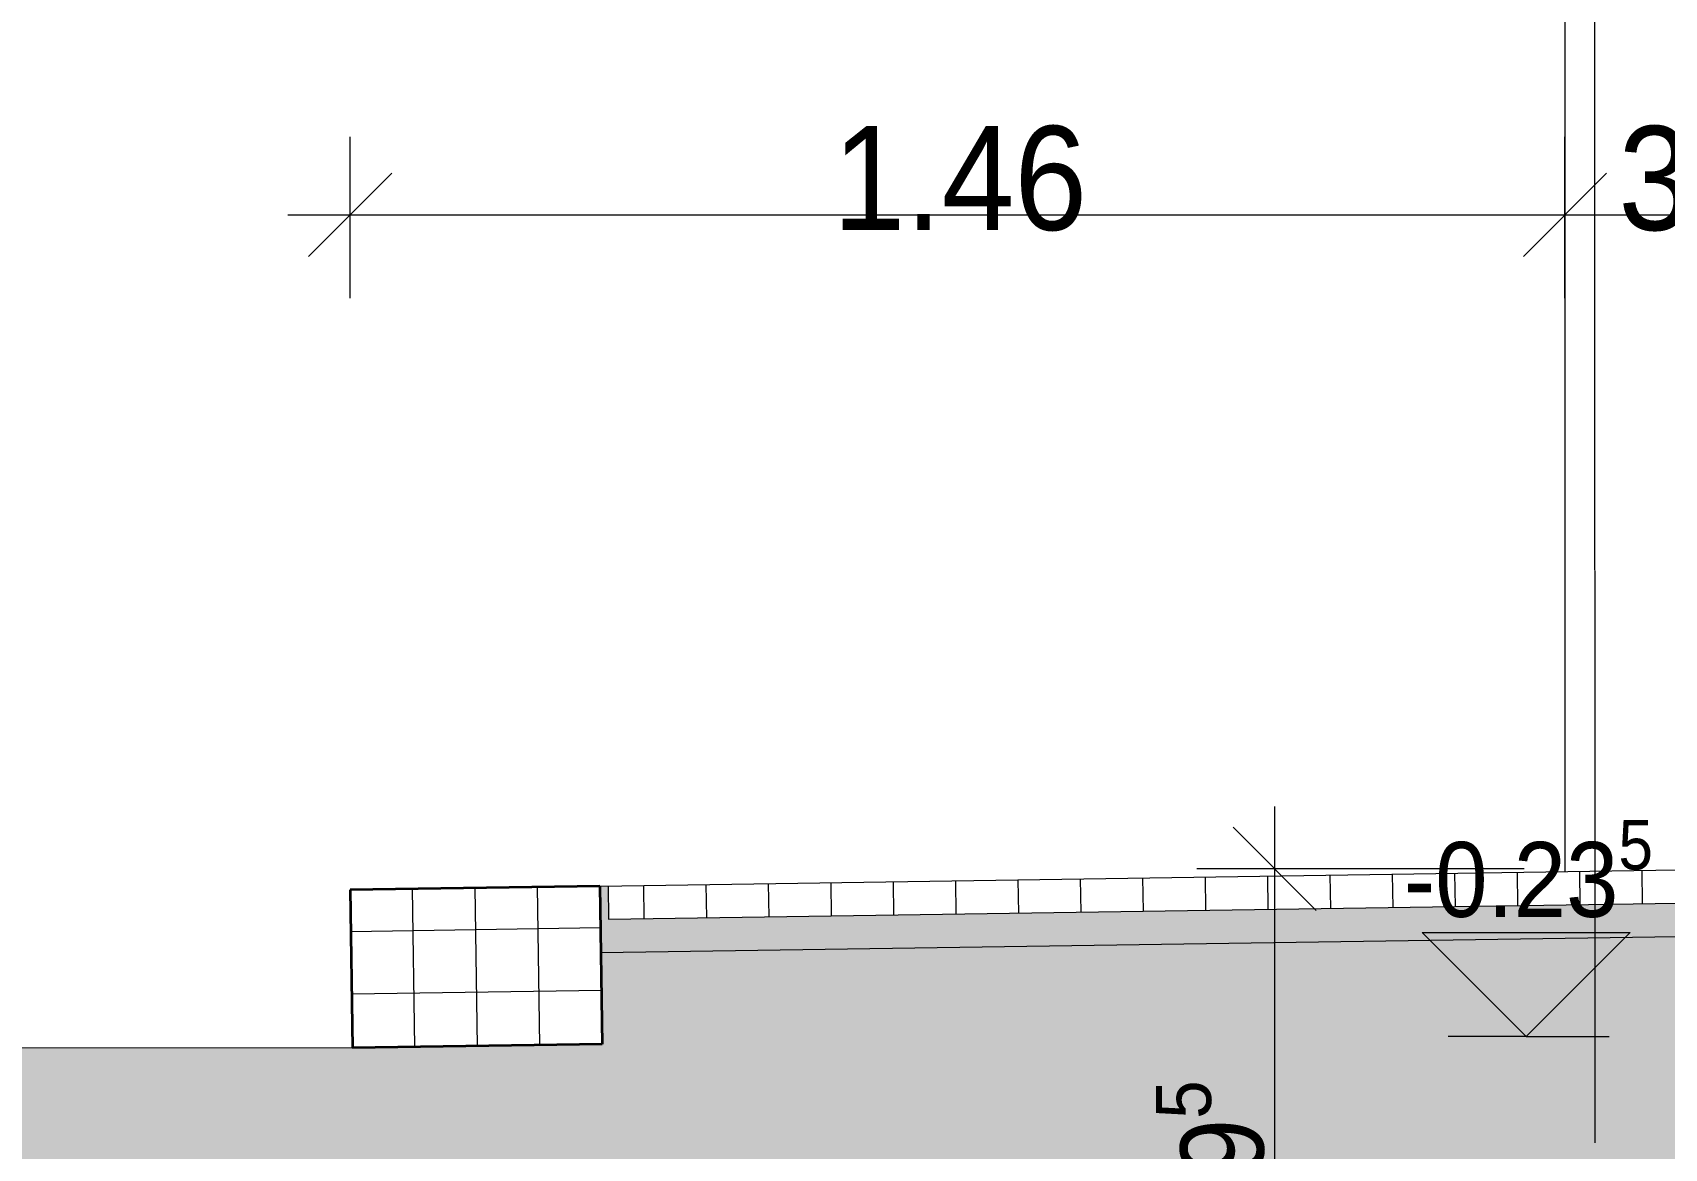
# Model space of a CAD drawing. Header units: metres. Extents: x -0.64 to 0.89, y -0.01 to 0.61.
# Drawn here: x 0.29583 to 0.33505, y 0.20046 to 0.22727 of the extents above; entities that cross this region are included whole.
import ezdxf
from ezdxf.xclip import XClip

# ---------------------------------------------------------------- set-up
doc = ezdxf.new("R2010")
doc.units = ezdxf.units.M
doc.header["$MEASUREMENT"] = 0
doc.header["$XCLIPFRAME"] = 0
doc.linetypes.add('Strich 2', pattern=[0.002822, 0.001411, -0.001411])
for name, color, linetype in [('011_Stift 1.Grau', 7, 'Continuous'), ('015 Innenwände', 7, 'Continuous'), ('030 Bodenaufbauten', 7, 'Continuous'), ('030 Bodenaufbauten Bauteilschraffuren', 7, 'Continuous'), ('035 Decken', 7, 'Continuous'), ('035 Decken Bauteilschraffuren', 7, 'Continuous'), ('035 Decken Schichttrennlinien', 7, 'Continuous'), ('110 Bemassungen Ausführung 50', 7, 'Continuous'), ('120 Bemassungen Detail', 7, 'Continuous')]:
    doc.layers.add(name, color=color, linetype=linetype)
doc.styles.add('ERSTELLTER_STIL_5', font='Arial.ttf', dxfattribs={"width": 0.9})

# ---------------------------------------------------------------- blocks, each defined once
blk = doc.blocks.new('Zeichnung_3_2', base_point=(-2.970789, 0.207848))
at = {"layer": '030 Bodenaufbauten', "linetype": 'Continuous', "lineweight": 0, "true_color": 0xe4dfdb}
blk.add_hatch(color=254, dxfattribs=at).paths.add_polyline_path([(0.217571, 0.202777), (0.217571, 0.128823), (0.427551, 0.128823), (0.427551, 0.140648), (0.336958, 0.140648), (0.336958, 0.142648), (0.335858, 0.142648), (0.335858, 0.163269), (0.247924, 0.161734), (0.247919, 0.191777), (0.335856, 0.193206), (0.335865, 0.204927), (0.380865, 0.205662), (0.380858, 0.206237), (0.309482, 0.205166), (0.309515, 0.202966), (0.303515, 0.202877)])
at = {"layer": '030 Bodenaufbauten Bauteilschraffuren', "linetype": 'Continuous', "lineweight": 0, "true_color": 0x000000}
h = blk.add_hatch(dxfattribs=at)
h.set_pattern_fill('Kies_Sand_0002', color=18, style=0, pattern_type=2)
h.set_pattern_definition([(30, (-2.9707891, 0.2078478), (-0.00025, 0.0004330127), [0, -0.0005])])
h.paths.add_polyline_path([(0.309482, 0.205166), (0.380858, 0.206237), (0.380858, 0.206352), (0.384656, 0.206352), (0.384656, 0.206519), (0.38483, 0.206605), (0.38483, 0.207484), (0.384478, 0.207484), (0.384478, 0.206684), (0.381778, 0.206684), (0.381778, 0.207844), (0.381578, 0.207848), (0.381578, 0.207048), (0.30967, 0.205969), (0.309658, 0.206769), (0.309458, 0.206766)])
at = {"layer": '035 Decken Bauteilschraffuren', "linetype": 'Continuous', "lineweight": 0, "true_color": 0x000000}
h = blk.add_hatch(dxfattribs=at)
h.set_pattern_fill('Kunststein__Betonwerkste_24', color=18, style=0, pattern_type=2)
h.set_pattern_definition([(0.8594, (0.3420242, 0.2064546), (-2.25e-05, 0.00149983), []), (90.8594, (0.3420242, 0.2064546), (0.00149983, 2.25e-05), [])])
h.paths.add_polyline_path([(0.30967, 0.205969), (0.381578, 0.207048), (0.381578, 0.207848), (0.309658, 0.206769)])
h = blk.add_hatch(dxfattribs=at)
h.set_pattern_fill('Kunststein__Betonwerkste_24', color=18, style=0, pattern_type=2)
h.set_pattern_definition([(0.86, (0.3035183, 0.2026765), (-2.25e-05, 0.00149983), []), (90.86, (0.3035183, 0.2026765), (0.00149983, 2.25e-05), [])])
h.paths.add_polyline_path([(0.309515, 0.202966), (0.309458, 0.206766), (0.303458, 0.206676), (0.303515, 0.202877)])
at = {"layer": '120 Bemassungen Detail', "linetype": 'Continuous', "lineweight": 0, "true_color": 0x000000}
blk.add_hatch(color=18, dxfattribs=at).paths.add_polyline_path([(0.331725, 0.203148), (0.334225, 0.205648), (0.329225, 0.205648)])
at = {"layer": '011_Stift 1.Grau', "color": 7, "linetype": 'Strich 2', "lineweight": 13, "ltscale": 1000}
blk.add_line((0.333358, 0.256846), (0.333376, 0.200595), dxfattribs=at)
at = {"layer": '015 Innenwände', "color": 7, "linetype": 'Continuous', "lineweight": 20, "ltscale": 1000}
for p, q in [((0.332658, 0.256846), (0.332658, 0.207114)), ((0.309458, 0.206766), (0.381578, 0.207848))]:
    blk.add_line(p, q, dxfattribs=at)
at = {"layer": '015 Innenwände', "color": 7, "linetype": 'Continuous', "lineweight": 13, "ltscale": 1000}
for p, q in [((0.30967, 0.205969), (0.381578, 0.207048)), ((0.309482, 0.205166), (0.380858, 0.206237)), ((0.303458, 0.205076), (0.303482, 0.205076))]:
    blk.add_line(p, q, dxfattribs=at)
at = {"layer": '035 Decken', "color": 7, "linetype": 'Continuous', "lineweight": 35, "ltscale": 1000}
for p, q in [((0.309458, 0.206766), (0.303458, 0.206676)), ((0.303458, 0.206676), (0.303515, 0.202877)), ((0.309515, 0.202966), (0.303515, 0.202877))]:
    blk.add_line(p, q, dxfattribs=at)
at = {"layer": '035 Decken', "color": 7, "linetype": 'Continuous', "lineweight": 20, "ltscale": 1000}
blk.add_line((0.303515, 0.202877), (0.217571, 0.202777), dxfattribs=at)
at = {"layer": '035 Decken Schichttrennlinien', "color": 7, "linetype": 'Continuous', "lineweight": 35, "ltscale": 1000}
blk.add_line((0.309458, 0.206766), (0.309515, 0.202966), dxfattribs=at)
at = {"layer": '035 Decken Schichttrennlinien', "color": 7, "linetype": 'Continuous', "lineweight": 13, "ltscale": 1000}
blk.add_line((0.309658, 0.206769), (0.30967, 0.205969), dxfattribs=at)
at = {"layer": '110 Bemassungen Ausführung 50', "color": 7, "linetype": 'Continuous', "lineweight": 13, "ltscale": 1000}
for p, q in [((0.303458, 0.220893), (0.303458, 0.224768)), ((0.332658, 0.220893), (0.332658, 0.224768)), ((0.304458, 0.223893), (0.302458, 0.221893)), ((0.333658, 0.223893), (0.331658, 0.221893)), ((0.301958, 0.222893), (0.303458, 0.222893)), ((0.303458, 0.222893), (0.332658, 0.222893)), ((0.332658, 0.222893), (0.338658, 0.222893))]:
    blk.add_line(p, q, dxfattribs=at)
at = {"layer": '120 Bemassungen Detail', "color": 7, "linetype": 'Continuous', "lineweight": 13, "ltscale": 1000}
for p, q in [((0.325681, 0.207178), (0.325681, 0.208678)), ((0.326681, 0.206178), (0.324681, 0.208178)), ((0.331681, 0.207178), (0.323806, 0.207178)), ((0.325681, 0.19323), (0.325681, 0.207178)), ((0.331725, 0.203148), (0.329225, 0.205648)), ((0.329225, 0.205648), (0.334225, 0.205648)), ((0.334225, 0.205648), (0.331725, 0.203148)), ((0.331725, 0.203148), (0.32985, 0.203148)), ((0.331725, 0.203148), (0.333725, 0.203148))]:
    blk.add_line(p, q, dxfattribs=at)
at = {"layer": '110 Bemassungen Ausführung 50', "color": 7, "linetype": 'Continuous', "lineweight": 13, "char_height": 0.0025, "attachment_point": 7, "style": 'ERSTELLTER_STIL_5'}
for s, insert in [('\\A1;{\\pql;\\fArial|b0|i0|c0|p0;\\W0.900000;1.46}', (0.315055, 0.222494)), ('\\A1;{\\pql;\\fArial|b0|i0|c0|p0;\\W0.900000;30}', (0.333942, 0.222493))]:
    blk.add_mtext(s, dxfattribs=dict(at, insert=insert))
at = {"layer": '120 Bemassungen Detail', "color": 7, "linetype": 'Continuous', "lineweight": 13, "insert": (0.328786, 0.205499), "char_height": 0.0018, "attachment_point": 7, "style": 'ERSTELLTER_STIL_5'}
blk.add_mtext('\\A1;{\\pql;\\fArial|b0|i0|c0|p0;\\W0.900000;-0.23\\fArial|b0|i0|c0|p0;\\W0.900000;\\A1{\\H.66x;\\S5^  ;}}', dxfattribs=at)
at = {"layer": '120 Bemassungen Detail', "color": 7, "linetype": 'Continuous', "lineweight": 13, "insert": (0.326, 0.198378), "char_height": 0.002, "attachment_point": 7, "rotation": 90, "style": 'ERSTELLTER_STIL_5'}
blk.add_mtext('\\A1;{\\pql;\\fArial|b0|i0|c0|p0;\\W0.900000;69\\fArial|b0|i0|c0|p0;\\W0.900000;\\A1{\\H.66x;\\S5^  ;}}', dxfattribs=at)

msp = doc.modelspace()

# ---------------------------------------------------------------- block references
at = {"layer": '011_Stift 1.Grau', "color": 7, "linetype": 'Continuous', "lineweight": 13, "ltscale": 1000}
ref = msp.add_blockref('Zeichnung_3_2', (-2.970789, 0.207848), dxfattribs=at)
XClip(ref).set_block_clipping_path([(0.2175707065, 0.1288228011), (0.427550655, 0.270042583)])

doc.saveas('drawing.dxf')
